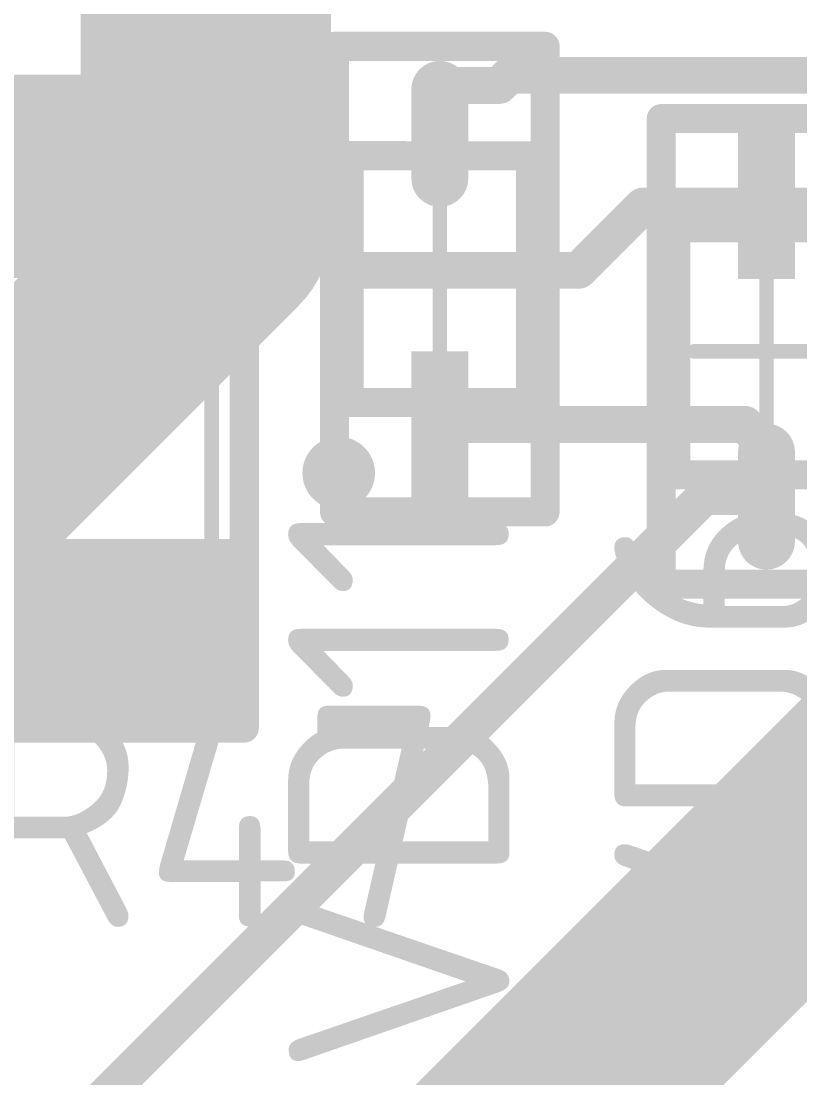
# Model space of a CAD drawing. Header units: inches. Extents: x 0 to 220, y 0 to 115.
# Drawn here: x 121.37 to 126.73, y 44.3 to 51.58 of the extents above; entities that cross this region are included whole.
import ezdxf

# ---------------------------------------------------------------- set-up
doc = ezdxf.new("R2010")
doc.units = ezdxf.units.IN
for name, color, linetype in [('Bottom Layer- Bottom', 5, 'Continuous'), ('Mechanical 13', 56, 'Continuous'), ('Mechanical 15', 56, 'Continuous'), ('Top 3D Body', 56, 'Continuous'), ('Top Assembly', 56, 'Continuous'), ('Top Component Center', 56, 'Continuous'), ('Top Courtyard', 56, 'Continuous'), ('Top Layer- Top', 1, 'Continuous'), ('Top Overlay- Top Silk', 2, 'Continuous'), ('Top Paste- Top Paste', 8, 'Continuous'), ('Top Solder- Top Mask', 216, 'Continuous')]:
    doc.layers.add(name, color=color, linetype=linetype)
doc.styles.add('GOST type B', font='', dxfattribs={"height": 0.2})
doc.styles.get('GOST type B').set_extended_font_data('GOST type B')

# ---------------------------------------------------------------- blocks, each defined once
blk = doc.blocks.new('SOD_323F_82')
at = {"layer": 'Top Layer- Top'}
blk.add_hatch(color=7, dxfattribs=at).paths.add_polyline_path([(-1.50311485, 0.19622643), (-0.49747551, 0.19622643), (-0.49747551, -0.19624675), (-1.50311485, -0.19624675)])
h = blk.add_hatch(color=7, dxfattribs=at)
edge = h.paths.add_edge_path()
edge.add_arc((0.69369305, 6.350000000073923e-06), 0.1962353199999999, 90, 180)
edge.add_line((0.49745773, 6.349999999999999e-06), (0.49745773, 3.810000000037254e-06))
edge.add_arc((0.69369305, 3.809999999926076e-06), 0.1962353199999999, 180, 270)
edge.add_line((0.69369305, -0.19623151), (1.30686175, -0.19623151))
edge.add_arc((1.30686175, 3.809999999926076e-06), 0.1962353199999999, 270, 360)
edge.add_line((1.50309707, 3.81e-06), (1.50309707, 6.350000000025858e-06))
edge.add_arc((1.30686175, 6.350000000073923e-06), 0.1962353199999999, 1.403349049747445e-14, 90.00000000000001)
edge.add_line((1.30686175, 0.19624167), (0.69369305, 0.19624167))
at = {"layer": 'Top Paste- Top Paste'}
blk.add_hatch(color=7, dxfattribs=at).paths.add_polyline_path([(-1.50311485, 0.19622643), (-0.49747551, 0.19622643), (-0.49747551, -0.19624675), (-1.50311485, -0.19624675)])
h = blk.add_hatch(color=7, dxfattribs=at)
edge = h.paths.add_edge_path()
edge.add_arc((0.69369305, 6.350000000073923e-06), 0.1962353199999999, 90, 180)
edge.add_line((0.49745773, 6.349999999999999e-06), (0.49745773, 3.810000000037254e-06))
edge.add_arc((0.69369305, 3.809999999926076e-06), 0.1962353199999999, 180, 270)
edge.add_line((0.69369305, -0.19623151), (1.30686175, -0.19623151))
edge.add_arc((1.30686175, 3.809999999926076e-06), 0.1962353199999999, 270, 360)
edge.add_line((1.50309707, 3.81e-06), (1.50309707, 6.350000000025858e-06))
edge.add_arc((1.30686175, 6.350000000073923e-06), 0.1962353199999999, 1.403349049747445e-14, 90.00000000000001)
edge.add_line((1.30686175, 0.19624167), (0.69369305, 0.19624167))
at = {"layer": 'Top Solder- Top Mask'}
blk.add_hatch(color=7, dxfattribs=at).paths.add_polyline_path([(-1.50311485, 0.19622643), (-0.49747551, 0.19622643), (-0.49747551, -0.19624675), (-1.50311485, -0.19624675)])
h = blk.add_hatch(color=7, dxfattribs=at)
edge = h.paths.add_edge_path()
edge.add_arc((0.69369305, 6.350000000073923e-06), 0.1962353199999999, 90, 180)
edge.add_line((0.49745773, 6.349999999999999e-06), (0.49745773, 3.810000000037254e-06))
edge.add_arc((0.69369305, 3.809999999926076e-06), 0.1962353199999999, 180, 270)
edge.add_line((0.69369305, -0.19623151), (1.30686175, -0.19623151))
edge.add_arc((1.30686175, 3.809999999926076e-06), 0.1962353199999999, 270, 360)
edge.add_line((1.50309707, 3.81e-06), (1.50309707, 6.350000000025858e-06))
edge.add_arc((1.30686175, 6.350000000073923e-06), 0.1962353199999999, 1.403349049747445e-14, 90.00000000000001)
edge.add_line((1.30686175, 0.19624167), (0.69369305, 0.19624167))
at = {"layer": 'Top 3D Body'}
for points in [[(-0.8499957599999999, 0.6249924, 0.1999996, 0.1999996, 0), (0.8500389399999999, 0.62495684, 0.1999996, 0.1999996, 0)], [(-0.8499957599999999, 0.6249924, 0.1999996, 0.1999996, 0), (-0.8499830599999999, -0.6250178, 0.1999996, 0.1999996, 0)], [(0.8500389399999999, 0.62495684, 0.1999996, 0.1999996, 0), (0.85000846, -0.62502288, 0.1999996, 0.1999996, 0)], [(-0.8499830599999999, -0.6250178, 0.1999996, 0.1999996, 0), (0.85000846, -0.62502288, 0.1999996, 0.1999996, 0)]]:
    blk.add_lwpolyline(points, format="xyseb", dxfattribs=at)
for points in [[(-0.8999956600000001, 0.6249924, 0.0999998, 0.0999998, 1), (-0.79999586, 0.6249924, 0.0999998, 0.0999998, 1)], [(-0.8999956600000001, 0.6249924, 0.0999998, 0.0999998, 1), (-0.79999586, 0.6249924, 0.0999998, 0.0999998, 1)], [(0.8000390399999999, 0.62495684, 0.0999998, 0.0999998, 1), (0.9000388399999999, 0.62495684, 0.0999998, 0.0999998, 1)], [(0.8000390399999999, 0.62495684, 0.0999998, 0.0999998, 1), (0.9000388399999999, 0.62495684, 0.0999998, 0.0999998, 1)], [(-0.89998296, -0.6250178, 0.0999998, 0.0999998, 1), (-0.7999831599999999, -0.6250178, 0.0999998, 0.0999998, 1)], [(-0.89998296, -0.6250178, 0.0999998, 0.0999998, 1), (-0.7999831599999999, -0.6250178, 0.0999998, 0.0999998, 1)], [(0.80000856, -0.62502288, 0.0999998, 0.0999998, 1), (0.9000083599999998, -0.62502288, 0.0999998, 0.0999998, 1)], [(0.80000856, -0.62502288, 0.0999998, 0.0999998, 1), (0.9000083599999998, -0.62502288, 0.0999998, 0.0999998, 1)]]:
    blk.add_lwpolyline(points, format="xyseb", close=True, dxfattribs=at)
at = {"layer": 'Top Assembly'}
for points in [[(-1.60310322, 0.72500236, 0.1999996, 0.1999996, 0), (1.60311846, 0.72500236, 0.1999996, 0.1999996, 0)], [(-1.60310322, 0.72500236, 0.1999996, 0.1999996, 0), (-1.60309306, -0.72504046, 0.1999996, 0.1999996, 0)], [(1.60311846, 0.72500236, 0.1999996, 0.1999996, 0), (1.60311846, -0.7249794999999999, 0.1999996, 0.1999996, 0)], [(1.60311846, -0.7249794999999999, 0.1999996, 0.1999996, 0), (-1.60309306, -0.72504046, 0.1999996, 0.1999996, 0)]]:
    blk.add_lwpolyline(points, format="xyseb", dxfattribs=at)
for points in [[(-1.65310312, 0.72500236, 0.0999998, 0.0999998, 1), (-1.55310332, 0.72500236, 0.0999998, 0.0999998, 1)], [(-1.65310312, 0.72500236, 0.0999998, 0.0999998, 1), (-1.55310332, 0.72500236, 0.0999998, 0.0999998, 1)], [(1.55311856, 0.72500236, 0.0999998, 0.0999998, 1), (1.65311836, 0.72500236, 0.0999998, 0.0999998, 1)], [(1.55311856, 0.72500236, 0.0999998, 0.0999998, 1), (1.65311836, 0.72500236, 0.0999998, 0.0999998, 1)], [(-1.65309296, -0.72504046, 0.0999998, 0.0999998, 1), (-1.55309316, -0.72504046, 0.0999998, 0.0999998, 1)], [(-1.65309296, -0.72504046, 0.0999998, 0.0999998, 1), (-1.55309316, -0.72504046, 0.0999998, 0.0999998, 1)], [(1.55311856, -0.7249794999999999, 0.0999998, 0.0999998, 1), (1.65311836, -0.7249794999999999, 0.0999998, 0.0999998, 1)], [(1.55311856, -0.7249794999999999, 0.0999998, 0.0999998, 1), (1.65311836, -0.7249794999999999, 0.0999998, 0.0999998, 1)]]:
    blk.add_lwpolyline(points, format="xyseb", close=True, dxfattribs=at)
at = {"layer": 'Top Component Center'}
for points in [[(1.778e-05, 0.4999812199999999, 0.0999998, 0.0999998, 0), (2.54e-05, -0.5000117000000001, 0.0999998, 0.0999998, 0)], [(-0.50000154, 2.54e-06, 0.0999998, 0.0999998, 0), (0.499999, -1.778e-05, 0.0999998, 0.0999998, 0)]]:
    blk.add_lwpolyline(points, format="xyseb", dxfattribs=at)
for points in [[(-0.0249809, 0.4999812199999999, 0.0499999, 0.0499999, 1), (0.02501646, 0.4999812199999999, 0.0499999, 0.0499999, 1)], [(-0.52500022, 2.54e-06, 0.0499999, 0.0499999, 1), (-0.47500286, 2.54e-06, 0.0499999, 0.0499999, 1)], [(0.47500032, -1.778e-05, 0.0499999, 0.0499999, 1), (0.5249976799999999, -1.778e-05, 0.0499999, 0.0499999, 1)], [(-0.02497328, -0.5000117000000001, 0.0499999, 0.0499999, 1), (0.02502408, -0.5000117000000001, 0.0499999, 0.0499999, 1)]]:
    blk.add_lwpolyline(points, format="xyseb", close=True, dxfattribs=at)
at = {"layer": 'Top Courtyard'}
for points in [[(-1.60310322, 0.72500236, 0.1999996, 0.1999996, 0), (1.60311846, 0.72500236, 0.1999996, 0.1999996, 0)], [(-1.60310322, 0.72500236, 0.1999996, 0.1999996, 0), (-1.60309306, -0.7249922, 0.1999996, 0.1999996, 0)], [(1.60311846, 0.72500236, 0.1999996, 0.1999996, 0), (1.60311846, -0.7249794999999999, 0.1999996, 0.1999996, 0)], [(1.60311846, -0.7249794999999999, 0.1999996, 0.1999996, 0), (-1.60309306, -0.7249922, 0.1999996, 0.1999996, 0)]]:
    blk.add_lwpolyline(points, format="xyseb", dxfattribs=at)
for points in [[(-1.65310312, 0.72500236, 0.0999998, 0.0999998, 1), (-1.55310332, 0.72500236, 0.0999998, 0.0999998, 1)], [(-1.65310312, 0.72500236, 0.0999998, 0.0999998, 1), (-1.55310332, 0.72500236, 0.0999998, 0.0999998, 1)], [(1.55311856, 0.72500236, 0.0999998, 0.0999998, 1), (1.65311836, 0.72500236, 0.0999998, 0.0999998, 1)], [(1.55311856, 0.72500236, 0.0999998, 0.0999998, 1), (1.65311836, 0.72500236, 0.0999998, 0.0999998, 1)], [(-1.65309296, -0.7249922, 0.0999998, 0.0999998, 1), (-1.55309316, -0.7249922, 0.0999998, 0.0999998, 1)], [(-1.65309296, -0.7249922, 0.0999998, 0.0999998, 1), (-1.55309316, -0.7249922, 0.0999998, 0.0999998, 1)], [(1.55311856, -0.7249794999999999, 0.0999998, 0.0999998, 1), (1.65311836, -0.7249794999999999, 0.0999998, 0.0999998, 1)], [(1.55311856, -0.7249794999999999, 0.0999998, 0.0999998, 1), (1.65311836, -0.7249794999999999, 0.0999998, 0.0999998, 1)]]:
    blk.add_lwpolyline(points, format="xyseb", close=True, dxfattribs=at)
at = {"layer": 'Top Overlay- Top Silk'}
for points in [[(-1.21048272, 0.69622924, 0.2499995, 0.2499995, 1), (-1.46048476, 0.69622924, 0.2499995, 0.2499995, 1)], [(-1.522984, 0.69622924, 0.12499848, 0.12499848, 1), (-1.39798552, 0.69622924, 0.12499848, 0.12499848, 1)], [(-1.27298196, 0.69622924, 0.12499848, 0.12499848, 1), (-1.14798348, 0.69622924, 0.12499848, 0.12499848, 1)], [(-0.89998804, 0.64998854, 0.0999998, 0.0999998, 1), (-0.7999882399999999, 0.64998854, 0.0999998, 0.0999998, 1)], [(-0.89998804, 0.64998854, 0.0999998, 0.0999998, 1), (-0.7999882399999999, 0.64998854, 0.0999998, 0.0999998, 1)], [(0.80000856, 0.6499961599999999, 0.0999998, 0.0999998, 1), (0.9000083599999998, 0.6499961599999999, 0.0999998, 0.0999998, 1)], [(0.80000856, 0.6499961599999999, 0.0999998, 0.0999998, 1), (0.9000083599999998, 0.6499961599999999, 0.0999998, 0.0999998, 1)], [(-0.89998804, 0.58498232, 0.0999998, 0.0999998, 1), (-0.7999882399999999, 0.58498232, 0.0999998, 0.0999998, 1)], [(0.80001364, 0.5849848599999999, 0.0999998, 0.0999998, 1), (0.90001344, 0.5849848599999999, 0.0999998, 0.0999998, 1)], [(-0.89999312, -0.58499502, 0.0999998, 0.0999998, 1), (-0.7999933199999999, -0.58499502, 0.0999998, 0.0999998, 1)], [(0.79999586, -0.58499502, 0.0999998, 0.0999998, 1), (0.8999956600000001, -0.58499502, 0.0999998, 0.0999998, 1)], [(-0.9000032799999999, -0.65001902, 0.0999998, 0.0999998, 1), (-0.80000348, -0.65001902, 0.0999998, 0.0999998, 1)], [(-0.9000032799999999, -0.65001902, 0.0999998, 0.0999998, 1), (-0.80000348, -0.65001902, 0.0999998, 0.0999998, 1)], [(0.80001872, -0.65003426, 0.0999998, 0.0999998, 1), (0.9000185199999999, -0.65003426, 0.0999998, 0.0999998, 1)], [(0.80001872, -0.65003426, 0.0999998, 0.0999998, 1), (0.9000185199999999, -0.65003426, 0.0999998, 0.0999998, 1)]]:
    blk.add_lwpolyline(points, format="xyseb", close=True, dxfattribs=at)
for points in [[(0.85000846, 0.6499961599999999, 0.1999996, 0.1999996, 0), (-0.8499881399999999, 0.64998854, 0.1999996, 0.1999996, 0)], [(-0.8499881399999999, 0.64998854, 0.1999996, 0.1999996, 0), (-0.8499881399999999, 0.58498232, 0.1999996, 0.1999996, 0)], [(0.85000846, 0.6499961599999999, 0.1999996, 0.1999996, 0), (0.8500135399999998, 0.5849848599999999, 0.1999996, 0.1999996, 0)], [(-0.84999322, -0.58499502, 0.1999996, 0.1999996, 0), (-0.85000338, -0.65001902, 0.1999996, 0.1999996, 0)], [(0.8499957599999999, -0.58499502, 0.1999996, 0.1999996, 0), (0.8500186200000001, -0.65003426, 0.1999996, 0.1999996, 0)], [(-0.85000338, -0.65001902, 0.1999996, 0.1999996, 0), (0.8500186200000001, -0.65003426, 0.1999996, 0.1999996, 0)]]:
    blk.add_lwpolyline(points, format="xyseb", dxfattribs=at)
blk = doc.blocks.new('SOD_323F_87')
at = {"layer": 'Top Layer- Top'}
blk.add_hatch(color=7, dxfattribs=at).paths.add_polyline_path([(-1.50310215, 0.19626453), (-0.4974628099999999, 0.19626453), (-0.4974628099999999, -0.19620865), (-1.50310215, -0.19620865)])
h = blk.add_hatch(color=7, dxfattribs=at)
edge = h.paths.add_edge_path()
edge.add_arc((0.69371083, 8.890000000073924e-06), 0.1962353199999999, 90, 180)
edge.add_line((0.49747551, 8.89e-06), (0.49747551, 6.350000000037254e-06))
edge.add_arc((0.69371083, 6.349999999926076e-06), 0.1962353199999999, 180, 270)
edge.add_line((0.69371083, -0.19622897), (1.30687953, -0.19622897))
edge.add_arc((1.30687953, 6.349999999926076e-06), 0.1962353199999999, 270, 360)
edge.add_line((1.50311485, 6.349999999999999e-06), (1.50311485, 8.89000000002586e-06))
edge.add_arc((1.30687953, 8.890000000073924e-06), 0.1962353199999999, 1.403349049747445e-14, 90.00000000000001)
edge.add_line((1.30687953, 0.19624421), (0.69371083, 0.19624421))
at = {"layer": 'Top Paste- Top Paste'}
blk.add_hatch(color=7, dxfattribs=at).paths.add_polyline_path([(-1.50310215, 0.19626453), (-0.4974628099999999, 0.19626453), (-0.4974628099999999, -0.19620865), (-1.50310215, -0.19620865)])
h = blk.add_hatch(color=7, dxfattribs=at)
edge = h.paths.add_edge_path()
edge.add_arc((0.69371083, 8.890000000073924e-06), 0.1962353199999999, 90, 180)
edge.add_line((0.49747551, 8.89e-06), (0.49747551, 6.350000000037254e-06))
edge.add_arc((0.69371083, 6.349999999926076e-06), 0.1962353199999999, 180, 270)
edge.add_line((0.69371083, -0.19622897), (1.30687953, -0.19622897))
edge.add_arc((1.30687953, 6.349999999926076e-06), 0.1962353199999999, 270, 360)
edge.add_line((1.50311485, 6.349999999999999e-06), (1.50311485, 8.89000000002586e-06))
edge.add_arc((1.30687953, 8.890000000073924e-06), 0.1962353199999999, 1.403349049747445e-14, 90.00000000000001)
edge.add_line((1.30687953, 0.19624421), (0.69371083, 0.19624421))
at = {"layer": 'Top Solder- Top Mask'}
blk.add_hatch(color=7, dxfattribs=at).paths.add_polyline_path([(-1.50310215, 0.19626453), (-0.4974628099999999, 0.19626453), (-0.4974628099999999, -0.19620865), (-1.50310215, -0.19620865)])
h = blk.add_hatch(color=7, dxfattribs=at)
edge = h.paths.add_edge_path()
edge.add_arc((0.69371083, 8.890000000073924e-06), 0.1962353199999999, 90, 180)
edge.add_line((0.49747551, 8.89e-06), (0.49747551, 6.350000000037254e-06))
edge.add_arc((0.69371083, 6.349999999926076e-06), 0.1962353199999999, 180, 270)
edge.add_line((0.69371083, -0.19622897), (1.30687953, -0.19622897))
edge.add_arc((1.30687953, 6.349999999926076e-06), 0.1962353199999999, 270, 360)
edge.add_line((1.50311485, 6.349999999999999e-06), (1.50311485, 8.89000000002586e-06))
edge.add_arc((1.30687953, 8.890000000073924e-06), 0.1962353199999999, 1.403349049747445e-14, 90.00000000000001)
edge.add_line((1.30687953, 0.19624421), (0.69371083, 0.19624421))
at = {"layer": 'Top 3D Body'}
for points in [[(-0.8499983, -0.6249924, 0.1999996, 0.1999996, 0), (-0.84999322, 0.6250051, 0.1999996, 0.1999996, 0)], [(-0.84999322, 0.6250051, 0.1999996, 0.1999996, 0), (0.850011, 0.62502288, 0.1999996, 0.1999996, 0)], [(0.8500186200000001, -0.62499748, 0.1999996, 0.1999996, 0), (0.850011, 0.62502288, 0.1999996, 0.1999996, 0)], [(0.8500186200000001, -0.62499748, 0.1999996, 0.1999996, 0), (-0.8499983, -0.6249924, 0.1999996, 0.1999996, 0)]]:
    blk.add_lwpolyline(points, format="xyseb", dxfattribs=at)
for points in [[(-0.89999312, 0.6250051, 0.0999998, 0.0999998, 1), (-0.7999933199999999, 0.6250051, 0.0999998, 0.0999998, 1)], [(-0.89999312, 0.6250051, 0.0999998, 0.0999998, 1), (-0.7999933199999999, 0.6250051, 0.0999998, 0.0999998, 1)], [(0.8000110999999999, 0.62502288, 0.0999998, 0.0999998, 1), (0.9000109, 0.62502288, 0.0999998, 0.0999998, 1)], [(0.8000110999999999, 0.62502288, 0.0999998, 0.0999998, 1), (0.9000109, 0.62502288, 0.0999998, 0.0999998, 1)], [(-0.8999982, -0.6249924, 0.0999998, 0.0999998, 1), (-0.7999984, -0.6249924, 0.0999998, 0.0999998, 1)], [(-0.8999982, -0.6249924, 0.0999998, 0.0999998, 1), (-0.7999984, -0.6249924, 0.0999998, 0.0999998, 1)], [(0.80001872, -0.62499748, 0.0999998, 0.0999998, 1), (0.9000185199999999, -0.62499748, 0.0999998, 0.0999998, 1)], [(0.80001872, -0.62499748, 0.0999998, 0.0999998, 1), (0.9000185199999999, -0.62499748, 0.0999998, 0.0999998, 1)]]:
    blk.add_lwpolyline(points, format="xyseb", close=True, dxfattribs=at)
at = {"layer": 'Top Assembly'}
for points in [[(-1.60311592, 0.7250049, 0.1999996, 0.1999996, 0), (1.60309306, 0.72505062, 0.1999996, 0.1999996, 0)], [(-1.60310322, -0.72500744, 0.1999996, 0.1999996, 0), (-1.60311592, 0.7250049, 0.1999996, 0.1999996, 0)], [(1.60311592, -0.72502522, 0.1999996, 0.1999996, 0), (1.60309306, 0.72505062, 0.1999996, 0.1999996, 0)], [(1.60311592, -0.72502522, 0.1999996, 0.1999996, 0), (-1.60310322, -0.72500744, 0.1999996, 0.1999996, 0)]]:
    blk.add_lwpolyline(points, format="xyseb", dxfattribs=at)
for points in [[(-1.65311582, 0.7250049, 0.0999998, 0.0999998, 1), (-1.55311602, 0.7250049, 0.0999998, 0.0999998, 1)], [(-1.65311582, 0.7250049, 0.0999998, 0.0999998, 1), (-1.55311602, 0.7250049, 0.0999998, 0.0999998, 1)], [(1.55309316, 0.72505062, 0.0999998, 0.0999998, 1), (1.65309296, 0.72505062, 0.0999998, 0.0999998, 1)], [(1.55309316, 0.72505062, 0.0999998, 0.0999998, 1), (1.65309296, 0.72505062, 0.0999998, 0.0999998, 1)], [(-1.65310312, -0.72500744, 0.0999998, 0.0999998, 1), (-1.55310332, -0.72500744, 0.0999998, 0.0999998, 1)], [(-1.65310312, -0.72500744, 0.0999998, 0.0999998, 1), (-1.55310332, -0.72500744, 0.0999998, 0.0999998, 1)], [(1.55311602, -0.72502522, 0.0999998, 0.0999998, 1), (1.65311582, -0.72502522, 0.0999998, 0.0999998, 1)], [(1.55311602, -0.72502522, 0.0999998, 0.0999998, 1), (1.65311582, -0.72502522, 0.0999998, 0.0999998, 1)]]:
    blk.add_lwpolyline(points, format="xyseb", close=True, dxfattribs=at)
at = {"layer": 'Top Component Center'}
for points in [[(1.778e-05, -0.4999812199999999, 0.0999998, 0.0999998, 0), (1.778e-05, 0.5000243999999999, 0.0999998, 0.0999998, 0)], [(0.50000154, -2.54e-06, 0.0999998, 0.0999998, 0), (-0.499999, 2.032e-05, 0.0999998, 0.0999998, 0)]]:
    blk.add_lwpolyline(points, format="xyseb", dxfattribs=at)
for points in [[(-0.0249809, 0.5000243999999999, 0.0499999, 0.0499999, 1), (0.02501646, 0.5000243999999999, 0.0499999, 0.0499999, 1)], [(-0.5249976799999999, 2.032e-05, 0.0499999, 0.0499999, 1), (-0.47500032, 2.032e-05, 0.0499999, 0.0499999, 1)], [(0.47500286, -2.54e-06, 0.0499999, 0.0499999, 1), (0.52500022, -2.54e-06, 0.0499999, 0.0499999, 1)], [(-0.0249809, -0.4999812199999999, 0.0499999, 0.0499999, 1), (0.02501646, -0.4999812199999999, 0.0499999, 0.0499999, 1)]]:
    blk.add_lwpolyline(points, format="xyseb", close=True, dxfattribs=at)
at = {"layer": 'Top Courtyard'}
for points in [[(-1.60311592, 0.7250049, 0.1999996, 0.1999996, 0), (1.60309306, 0.72505062, 0.1999996, 0.1999996, 0)], [(-1.60309052, -0.7249668, 0.1999996, 0.1999996, 0), (-1.60311592, 0.7250049, 0.1999996, 0.1999996, 0)], [(1.60311592, -0.72502522, 0.1999996, 0.1999996, 0), (1.60309306, 0.72505062, 0.1999996, 0.1999996, 0)], [(1.60311592, -0.72502522, 0.1999996, 0.1999996, 0), (-1.60309052, -0.7249668, 0.1999996, 0.1999996, 0)]]:
    blk.add_lwpolyline(points, format="xyseb", dxfattribs=at)
for points in [[(-1.65311582, 0.7250049, 0.0999998, 0.0999998, 1), (-1.55311602, 0.7250049, 0.0999998, 0.0999998, 1)], [(-1.65311582, 0.7250049, 0.0999998, 0.0999998, 1), (-1.55311602, 0.7250049, 0.0999998, 0.0999998, 1)], [(1.55309316, 0.72505062, 0.0999998, 0.0999998, 1), (1.65309296, 0.72505062, 0.0999998, 0.0999998, 1)], [(1.55309316, 0.72505062, 0.0999998, 0.0999998, 1), (1.65309296, 0.72505062, 0.0999998, 0.0999998, 1)], [(-1.65309042, -0.7249668, 0.0999998, 0.0999998, 1), (-1.55309062, -0.7249668, 0.0999998, 0.0999998, 1)], [(-1.65309042, -0.7249668, 0.0999998, 0.0999998, 1), (-1.55309062, -0.7249668, 0.0999998, 0.0999998, 1)], [(1.55311602, -0.72502522, 0.0999998, 0.0999998, 1), (1.65311582, -0.72502522, 0.0999998, 0.0999998, 1)], [(1.55311602, -0.72502522, 0.0999998, 0.0999998, 1), (1.65311582, -0.72502522, 0.0999998, 0.0999998, 1)]]:
    blk.add_lwpolyline(points, format="xyseb", close=True, dxfattribs=at)
at = {"layer": 'Top Overlay- Top Silk'}
for points in [[(-1.2104751, 0.6962444799999999, 0.2499995, 0.2499995, 1), (-1.46047714, 0.6962444799999999, 0.2499995, 0.2499995, 1)], [(-1.52297638, 0.6962444799999999, 0.12499848, 0.12499848, 1), (-1.3979779, 0.6962444799999999, 0.12499848, 0.12499848, 1)], [(-1.27297434, 0.6962444799999999, 0.12499848, 0.12499848, 1), (-1.14797586, 0.6962444799999999, 0.12499848, 0.12499848, 1)], [(-0.8999905799999999, 0.65000124, 0.0999998, 0.0999998, 1), (-0.79999078, 0.65000124, 0.0999998, 0.0999998, 1)], [(-0.8999905799999999, 0.65000124, 0.0999998, 0.0999998, 1), (-0.79999078, 0.65000124, 0.0999998, 0.0999998, 1)], [(0.8000060199999999, 0.65000124, 0.0999998, 0.0999998, 1), (0.90000582, 0.65000124, 0.0999998, 0.0999998, 1)], [(0.8000060199999999, 0.65000124, 0.0999998, 0.0999998, 1), (0.90000582, 0.65000124, 0.0999998, 0.0999998, 1)], [(-0.8999626399999999, 0.5850255, 0.0999998, 0.0999998, 1), (-0.7999628399999998, 0.5850255, 0.0999998, 0.0999998, 1)], [(0.80002634, 0.5850382, 0.0999998, 0.0999998, 1), (0.90002614, 0.5850382, 0.0999998, 0.0999998, 1)], [(-0.8999982, -0.5849619999999999, 0.0999998, 0.0999998, 1), (-0.7999984, -0.5849619999999999, 0.0999998, 0.0999998, 1)], [(0.80001618, -0.58498232, 0.0999998, 0.0999998, 1), (0.9000159799999999, -0.58498232, 0.0999998, 0.0999998, 1)], [(-0.8999982, -0.6499910799999999, 0.0999998, 0.0999998, 1), (-0.7999984, -0.6499910799999999, 0.0999998, 0.0999998, 1)], [(-0.8999982, -0.6499910799999999, 0.0999998, 0.0999998, 1), (-0.7999984, -0.6499910799999999, 0.0999998, 0.0999998, 1)], [(0.7999882399999999, -0.6499986999999999, 0.0999998, 0.0999998, 1), (0.89998804, -0.6499986999999999, 0.0999998, 0.0999998, 1)], [(0.7999882399999999, -0.6499986999999999, 0.0999998, 0.0999998, 1), (0.89998804, -0.6499986999999999, 0.0999998, 0.0999998, 1)]]:
    blk.add_lwpolyline(points, format="xyseb", close=True, dxfattribs=at)
for points in [[(0.85000592, 0.65000124, 0.1999996, 0.1999996, 0), (-0.8499906799999999, 0.65000124, 0.1999996, 0.1999996, 0)], [(-0.84996274, 0.5850255, 0.1999996, 0.1999996, 0), (-0.8499906799999999, 0.65000124, 0.1999996, 0.1999996, 0)], [(0.8500262399999999, 0.5850382, 0.1999996, 0.1999996, 0), (0.85000592, 0.65000124, 0.1999996, 0.1999996, 0)], [(-0.8499983, -0.6499910799999999, 0.1999996, 0.1999996, 0), (-0.8499983, -0.5849619999999999, 0.1999996, 0.1999996, 0)], [(0.8499881399999999, -0.6499986999999999, 0.1999996, 0.1999996, 0), (0.85001608, -0.58498232, 0.1999996, 0.1999996, 0)], [(0.8499881399999999, -0.6499986999999999, 0.1999996, 0.1999996, 0), (-0.8499983, -0.6499910799999999, 0.1999996, 0.1999996, 0)]]:
    blk.add_lwpolyline(points, format="xyseb", dxfattribs=at)
blk = doc.blocks.new('1206_102')
at = {"layer": 'Top Layer- Top'}
for points in [[(-1.99998965, -0.7999869700000001), (-1.99998965, 0.8000123699999997), (-0.9999891100000001, 0.8000123700000001), (-0.9999891099999998, -0.7999869699999999)], [(1.00001197, -0.8000022100000002), (1.00001197, 0.7999971299999998), (2.00001251, 0.7999971300000002), (2.00001251, -0.8000022099999998)]]:
    blk.add_hatch(color=7, dxfattribs=at).paths.add_polyline_path(points)
at = {"layer": 'Top Paste- Top Paste'}
for points in [[(-1.99998965, -0.7999869700000001), (-1.99998965, 0.8000123699999997), (-0.9999891100000001, 0.8000123700000001), (-0.9999891099999998, -0.7999869699999999)], [(1.00001197, -0.8000022100000002), (1.00001197, 0.7999971299999998), (2.00001251, 0.7999971300000002), (2.00001251, -0.8000022099999998)]]:
    blk.add_hatch(color=7, dxfattribs=at).paths.add_polyline_path(points)
at = {"layer": 'Top Solder- Top Mask'}
for points in [[(-2.10158965, -0.9015869700000001), (-2.10158965, 0.9016123699999998), (-0.89838911, 0.9016123700000002), (-0.8983891099999999, -0.9015869699999998)], [(0.8984119700000002, -0.9016022100000001), (0.8984119699999998, 0.9015971299999997), (2.10161251, 0.9015971300000001), (2.10161251, -0.9016022099999998)]]:
    blk.add_hatch(color=7, dxfattribs=at).paths.add_polyline_path(points)
at = {"layer": 'Mechanical 13'}
for points in [[(1.60001204, 0.77498702, 0.0999998, 0.0999998, 0), (-1.6000222, 0.7750175, 0.0999998, 0.0999998, 0)], [(-1.59999426, -0.77498702, 0.0999998, 0.0999998, 0), (-1.6000222, 0.7750175, 0.0999998, 0.0999998, 0)], [(1.60000188, -0.77499718, 0.0999998, 0.0999998, 0), (1.60001204, 0.77498702, 0.0999998, 0.0999998, 0)], [(1.60000188, -0.77499718, 0.0999998, 0.0999998, 0), (-1.59999426, -0.77498702, 0.0999998, 0.0999998, 0)]]:
    blk.add_lwpolyline(points, format="xyseb", dxfattribs=at)
for points in [[(-1.62502088, 0.7750175, 0.0499999, 0.0499999, 1), (-1.57502352, 0.7750175, 0.0499999, 0.0499999, 1)], [(-1.62502088, 0.7750175, 0.0499999, 0.0499999, 1), (-1.57502352, 0.7750175, 0.0499999, 0.0499999, 1)], [(1.57501336, 0.77498702, 0.0499999, 0.0499999, 1), (1.62501072, 0.77498702, 0.0499999, 0.0499999, 1)], [(1.57501336, 0.77498702, 0.0499999, 0.0499999, 1), (1.62501072, 0.77498702, 0.0499999, 0.0499999, 1)], [(-1.62499294, -0.77498702, 0.0499999, 0.0499999, 1), (-1.57499558, -0.77498702, 0.0499999, 0.0499999, 1)], [(-1.62499294, -0.77498702, 0.0499999, 0.0499999, 1), (-1.57499558, -0.77498702, 0.0499999, 0.0499999, 1)], [(1.5750032, -0.77499718, 0.0499999, 0.0499999, 1), (1.62500056, -0.77499718, 0.0499999, 0.0499999, 1)], [(1.5750032, -0.77499718, 0.0499999, 0.0499999, 1), (1.62500056, -0.77499718, 0.0499999, 0.0499999, 1)]]:
    blk.add_lwpolyline(points, format="xyseb", close=True, dxfattribs=at)
at = {"layer": 'Mechanical 15'}
for points in [[(-2.2000083, -1.00000308, 0.0999998, 0.0999998, 0), (-2.19999814, 0.999998, 0.0999998, 0.0999998, 0)], [(-2.19999814, 0.999998, 0.0999998, 0.0999998, 0), (2.2000083, 1.00000308, 0.0999998, 0.0999998, 0)], [(2.20000068, -0.999998, 0.0999998, 0.0999998, 0), (2.2000083, 1.00000308, 0.0999998, 0.0999998, 0)], [(-2.54e-06, -0.49997614, 0.0999998, 0.0999998, 0), (-1.27e-05, 0.50000916, 0.0999998, 0.0999998, 0)], [(-0.50000154, 2.54e-06, 0.0999998, 0.0999998, 0), (0.4999939199999999, 7.619999999999999e-06, 0.0999998, 0.0999998, 0)], [(-2.2000083, -1.00000308, 0.0999998, 0.0999998, 0), (2.20000068, -0.999998, 0.0999998, 0.0999998, 0)]]:
    blk.add_lwpolyline(points, format="xyseb", dxfattribs=at)
for points in [[(-2.22499682, 0.999998, 0.0499999, 0.0499999, 1), (-2.17499946, 0.999998, 0.0499999, 0.0499999, 1)], [(-2.22499682, 0.999998, 0.0499999, 0.0499999, 1), (-2.17499946, 0.999998, 0.0499999, 0.0499999, 1)], [(2.17500962, 1.00000308, 0.0499999, 0.0499999, 1), (2.22500698, 1.00000308, 0.0499999, 0.0499999, 1)], [(2.17500962, 1.00000308, 0.0499999, 0.0499999, 1), (2.22500698, 1.00000308, 0.0499999, 0.0499999, 1)], [(-0.02501138, 0.50000916, 0.0499999, 0.0499999, 1), (0.02498597999999999, 0.50000916, 0.0499999, 0.0499999, 1)], [(-0.52500022, 2.54e-06, 0.0499999, 0.0499999, 1), (-0.47500286, 2.54e-06, 0.0499999, 0.0499999, 1)], [(0.47499524, 7.619999999999999e-06, 0.0499999, 0.0499999, 1), (0.5249925999999999, 7.619999999999999e-06, 0.0499999, 0.0499999, 1)], [(-0.02500122, -0.49997614, 0.0499999, 0.0499999, 1), (0.02499614, -0.49997614, 0.0499999, 0.0499999, 1)], [(-2.22500698, -1.00000308, 0.0499999, 0.0499999, 1), (-2.17500962, -1.00000308, 0.0499999, 0.0499999, 1)], [(-2.22500698, -1.00000308, 0.0499999, 0.0499999, 1), (-2.17500962, -1.00000308, 0.0499999, 0.0499999, 1)], [(2.175002, -0.999998, 0.0499999, 0.0499999, 1), (2.22499936, -0.999998, 0.0499999, 0.0499999, 1)], [(2.175002, -0.999998, 0.0499999, 0.0499999, 1), (2.22499936, -0.999998, 0.0499999, 0.0499999, 1)]]:
    blk.add_lwpolyline(points, format="xyseb", close=True, dxfattribs=at)
at = {"layer": 'Top Overlay- Top Silk'}
for points in [[(-2.2000083, -1.00000308, 0.1999996, 0.1999996, 0), (-2.19999814, 0.999998, 0.1999996, 0.1999996, 0)], [(-2.19999814, 0.999998, 0.1999996, 0.1999996, 0), (2.2000083, 1.00000308, 0.1999996, 0.1999996, 0)], [(2.20000068, -0.999998, 0.1999996, 0.1999996, 0), (2.2000083, 1.00000308, 0.1999996, 0.1999996, 0)], [(-2.2000083, -1.00000308, 0.1999996, 0.1999996, 0), (2.20000068, -0.999998, 0.1999996, 0.1999996, 0)]]:
    blk.add_lwpolyline(points, format="xyseb", dxfattribs=at)
for points in [[(-2.24999804, 0.999998, 0.0999998, 0.0999998, 1), (-2.14999824, 0.999998, 0.0999998, 0.0999998, 1)], [(-2.24999804, 0.999998, 0.0999998, 0.0999998, 1), (-2.14999824, 0.999998, 0.0999998, 0.0999998, 1)], [(2.1500084, 1.00000308, 0.0999998, 0.0999998, 1), (2.2500082, 1.00000308, 0.0999998, 0.0999998, 1)], [(2.1500084, 1.00000308, 0.0999998, 0.0999998, 1), (2.2500082, 1.00000308, 0.0999998, 0.0999998, 1)], [(-2.2500082, -1.00000308, 0.0999998, 0.0999998, 1), (-2.1500084, -1.00000308, 0.0999998, 0.0999998, 1)], [(-2.2500082, -1.00000308, 0.0999998, 0.0999998, 1), (-2.1500084, -1.00000308, 0.0999998, 0.0999998, 1)], [(2.15000078, -0.999998, 0.0999998, 0.0999998, 1), (2.25000058, -0.999998, 0.0999998, 0.0999998, 1)], [(2.15000078, -0.999998, 0.0999998, 0.0999998, 1), (2.25000058, -0.999998, 0.0999998, 0.0999998, 1)]]:
    blk.add_lwpolyline(points, format="xyseb", close=True, dxfattribs=at)

msp = doc.modelspace()

# ---------------------------------------------------------------- linework, layer by layer
at = {"layer": 'Bottom Layer- Bottom'}
for points in [[(122.75000088, 50.15000129999999, 1.49999954, 1.49999954, 0), (122.75000088, 53.00000068, 1.49999954, 1.49999954, 0)], [(119.99999876, 47.39999917999999, 1.49999954, 1.49999954, 0), (122.75000088, 50.15000129999999, 1.49999954, 1.49999954, 0)]]:
    msp.add_lwpolyline(points, format="xyseb", dxfattribs=at)
msp.add_lwpolyline([(122.37500036, 50.15000129999999, 0.7499985, 0.7499985, 1), (123.1250014, 50.15000129999999, 0.7499985, 0.7499985, 1)], format="xyseb", close=True, dxfattribs=at)
msp.add_lwpolyline([(122.37500036, 50.15000129999999, 0.7499985, 0.7499985, 1), (123.1250014, 50.15000129999999, 0.7499985, 0.7499985, 1)], format="xyseb", close=True, dxfattribs=at)
at = {"layer": 'Top Layer- Top'}
for points in [[(121.90380242, 50.40882222, 0.254, 0.254, 0), (121.90380242, 55.25883792, 0.254, 0.254, 0)], [(124.65815048, 51.13334451999999, 0.254, 0.254, 0), (124.72789888, 51.20309292, 0.254, 0.254, 0)], [(124.72789888, 51.20309292, 0.254, 0.254, 0), (128.5999968, 51.20309292, 0.254, 0.254, 0)], [(124.24999534, 51.06937716, 0.254, 0.254, 0), (124.3139627, 51.13334451999999, 0.254, 0.254, 0)], [(124.3139627, 51.13334451999999, 0.254, 0.254, 0), (124.65815048, 51.13334451999999, 0.254, 0.254, 0)], [(124.24999534, 50.80026415999999, 0.254, 0.254, 0), (124.24999534, 51.06937716, 0.254, 0.254, 0)], [(121.90380242, 50.40882222, 0.254, 0.254, 0), (122.27680396, 50.03582068, 0.254, 0.254, 0)], [(125.20620628, 49.86090358, 0.254, 0.254, 0), (125.6481231, 50.30282039999999, 0.254, 0.254, 0)], [(125.6481231, 50.30282039999999, 0.254, 0.254, 0), (126.50003656, 50.30282039999999, 0.254, 0.254, 0)], [(126.50003656, 50.3028077, 0.254, 0.254, 0), (126.50003656, 50.30282039999999, 0.254, 0.254, 0)], [(126.50003656, 50.30282039999999, 0.254, 0.254, 0), (129.19371164, 50.30282039999999, 0.254, 0.254, 0)], [(122.27680396, 50.03582068, 0.254, 0.254, 0), (123.38181064, 50.03582068, 0.254, 0.254, 0)], [(123.38181064, 50.03582068, 0.254, 0.254, 0), (123.55672774, 49.86090358, 0.254, 0.254, 0)], [(123.55672774, 49.86090358, 0.254, 0.254, 0), (125.20620628, 49.86090358, 0.254, 0.254, 0)], [(124.25001058, 48.79969157999999, 0.254, 0.254, 0), (126.35119002, 48.79969157999999, 0.254, 0.254, 0)], [(126.35119002, 48.79510942, 0.254, 0.254, 0), (126.35119002, 48.79969157999999, 0.254, 0.254, 0)], [(126.35119002, 48.79510942, 0.254, 0.254, 0), (126.49998068, 48.64631875999999, 0.254, 0.254, 0)], [(126.49998068, 48.30224274, 0.254, 0.254, 0), (126.49998068, 48.64631875999999, 0.254, 0.254, 0)], [(102.46834218, 24.7000014, 0.254, 0.254, 0), (126.07058352, 48.30224274, 0.254, 0.254, 0)], [(126.07058352, 48.30224274, 0.254, 0.254, 0), (126.49998068, 48.30224274, 0.254, 0.254, 0)], [(126.07058352, 48.30223004, 0.254, 0.254, 0), (126.50001624, 48.30223004, 0.254, 0.254, 0)], [(119.99999876, 47.39999917999999, 0.499999, 0.499999, 0), (121.89496576, 47.39999917999999, 0.499999, 0.499999, 0)], [(121.89496576, 47.39999917999999, 0.254, 0.254, 0), (121.90378718, 47.4088206, 0.254, 0.254, 0)], [(120.9999993, 40.10852277999999, 1.49999954, 1.49999954, 0), (127.641477, 46.75000048, 1.49999954, 1.49999954, 0)]]:
    msp.add_lwpolyline(points, format="xyseb", dxfattribs=at)
for points in [[(124.66439888, 51.20309292, 0.127, 0.127, 1), (124.79139888, 51.20309292, 0.127, 0.127, 1)], [(124.66439888, 51.20309292, 0.127, 0.127, 1), (124.79139888, 51.20309292, 0.127, 0.127, 1)], [(124.2504627, 51.13334451999999, 0.127, 0.127, 1), (124.3774627, 51.13334451999999, 0.127, 0.127, 1)], [(124.2504627, 51.13334451999999, 0.127, 0.127, 1), (124.3774627, 51.13334451999999, 0.127, 0.127, 1)], [(124.59465048, 51.13334451999999, 0.127, 0.127, 1), (124.72165048, 51.13334451999999, 0.127, 0.127, 1)], [(124.59465048, 51.13334451999999, 0.127, 0.127, 1), (124.72165048, 51.13334451999999, 0.127, 0.127, 1)], [(124.18649534, 51.06937716, 0.127, 0.127, 1), (124.31349534, 51.06937716, 0.127, 0.127, 1)], [(124.18649534, 51.06937716, 0.127, 0.127, 1), (124.31349534, 51.06937716, 0.127, 0.127, 1)], [(124.18649534, 50.80026415999999, 0.127, 0.127, 1), (124.31349534, 50.80026415999999, 0.127, 0.127, 1)], [(121.84030242, 50.40882222, 0.127, 0.127, 1), (121.96730242, 50.40882222, 0.127, 0.127, 1)], [(121.84030242, 50.40882222, 0.127, 0.127, 1), (121.96730242, 50.40882222, 0.127, 0.127, 1)], [(125.5846231, 50.30282039999999, 0.127, 0.127, 1), (125.7116231, 50.30282039999999, 0.127, 0.127, 1)], [(125.5846231, 50.30282039999999, 0.127, 0.127, 1), (125.7116231, 50.30282039999999, 0.127, 0.127, 1)], [(126.43653656, 50.30282039999999, 0.127, 0.127, 1), (126.56353656, 50.30282039999999, 0.127, 0.127, 1)], [(126.43653656, 50.30282039999999, 0.127, 0.127, 1), (126.56353656, 50.30282039999999, 0.127, 0.127, 1)], [(126.43653656, 50.30282039999999, 0.127, 0.127, 1), (126.56353656, 50.30282039999999, 0.127, 0.127, 1)], [(126.43653656, 50.3028077, 0.127, 0.127, 1), (126.56353656, 50.3028077, 0.127, 0.127, 1)], [(122.21330396, 50.03582068, 0.127, 0.127, 1), (122.34030396, 50.03582068, 0.127, 0.127, 1)], [(122.21330396, 50.03582068, 0.127, 0.127, 1), (122.34030396, 50.03582068, 0.127, 0.127, 1)], [(123.31831064, 50.03582068, 0.127, 0.127, 1), (123.44531064, 50.03582068, 0.127, 0.127, 1)], [(123.31831064, 50.03582068, 0.127, 0.127, 1), (123.44531064, 50.03582068, 0.127, 0.127, 1)], [(123.49322774, 49.86090358, 0.127, 0.127, 1), (123.62022774, 49.86090358, 0.127, 0.127, 1)], [(123.49322774, 49.86090358, 0.127, 0.127, 1), (123.62022774, 49.86090358, 0.127, 0.127, 1)], [(125.14270628, 49.86090358, 0.127, 0.127, 1), (125.26970628, 49.86090358, 0.127, 0.127, 1)], [(125.14270628, 49.86090358, 0.127, 0.127, 1), (125.26970628, 49.86090358, 0.127, 0.127, 1)], [(124.18651058, 48.79969157999999, 0.127, 0.127, 1), (124.31351058, 48.79969157999999, 0.127, 0.127, 1)], [(126.28769002, 48.79969157999999, 0.127, 0.127, 1), (126.41469002, 48.79969157999999, 0.127, 0.127, 1)], [(126.28769002, 48.79969157999999, 0.127, 0.127, 1), (126.41469002, 48.79969157999999, 0.127, 0.127, 1)], [(126.28769002, 48.79510942, 0.127, 0.127, 1), (126.41469002, 48.79510942, 0.127, 0.127, 1)], [(126.28769002, 48.79510942, 0.127, 0.127, 1), (126.41469002, 48.79510942, 0.127, 0.127, 1)], [(126.43648068, 48.64631875999999, 0.127, 0.127, 1), (126.56348068, 48.64631875999999, 0.127, 0.127, 1)], [(126.43648068, 48.64631875999999, 0.127, 0.127, 1), (126.56348068, 48.64631875999999, 0.127, 0.127, 1)], [(126.00708352, 48.30224274, 0.127, 0.127, 1), (126.13408352, 48.30224274, 0.127, 0.127, 1)], [(126.00708352, 48.30224274, 0.127, 0.127, 1), (126.13408352, 48.30224274, 0.127, 0.127, 1)], [(126.00708352, 48.30223004, 0.127, 0.127, 1), (126.13408352, 48.30223004, 0.127, 0.127, 1)], [(126.43648068, 48.30224274, 0.127, 0.127, 1), (126.56348068, 48.30224274, 0.127, 0.127, 1)], [(126.43648068, 48.30224274, 0.127, 0.127, 1), (126.56348068, 48.30224274, 0.127, 0.127, 1)], [(126.43651624, 48.30223004, 0.127, 0.127, 1), (126.56351624, 48.30223004, 0.127, 0.127, 1)], [(121.76996728, 47.39999917999999, 0.2499995, 0.2499995, 1), (122.01996424, 47.39999917999999, 0.2499995, 0.2499995, 1)], [(121.83146576, 47.39999917999999, 0.127, 0.127, 1), (121.95846576, 47.39999917999999, 0.127, 0.127, 1)], [(121.84028718, 47.4088206, 0.127, 0.127, 1), (121.96728718, 47.4088206, 0.127, 0.127, 1)]]:
    msp.add_lwpolyline(points, format="xyseb", close=True, dxfattribs=at)

# ---------------------------------------------------------------- block references
for name, p, rotation in [('SOD_323F_82', (124.25000042, 49.79998676), 90), ('1206_102', (121.90378972, 48.90883284), 270), ('SOD_323F_87', (126.50000862, 49.30252521999999), 270)]:
    msp.add_blockref(name, p, dxfattribs=dict(rotation=rotation))

# ---------------------------------------------------------------- texts
at = {"layer": 'Top Overlay- Top Silk', "style": 'GOST type B'}
for s, p in [('VD6', (126.97577094, 44.70400507999999)), ('VD11', (124.72929842, 44.31091976))]:
    msp.add_text(s, height=1.524, rotation=90, dxfattribs=at).set_placement(p)
msp.add_text('R47', height=1.524, dxfattribs=at).set_placement((121.01032694, 45.33966294))

doc.saveas('drawing.dxf')
